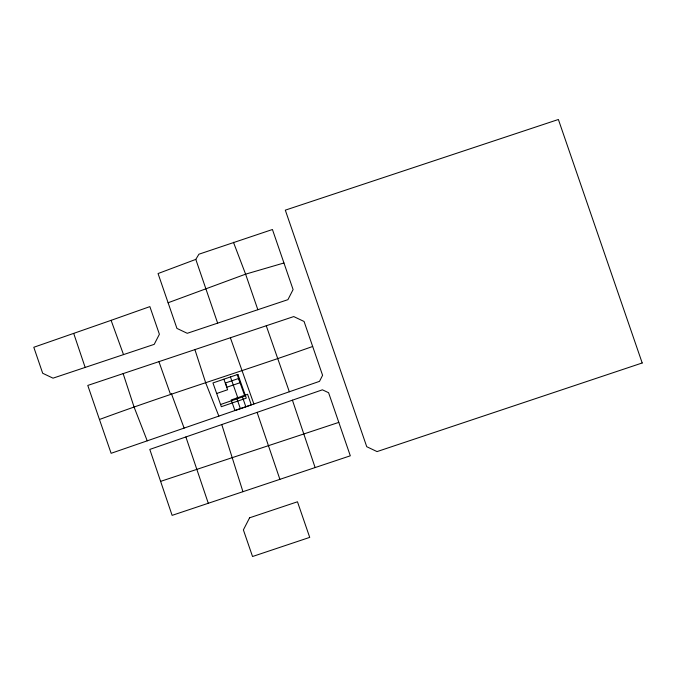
<?xml version="1.0" encoding="UTF-8"?>
<svg xmlns="http://www.w3.org/2000/svg" width="676" height="676" viewBox="0 0 676 676"><rect width="100%" height="100%" fill="white"/><g stroke="black" fill="none" stroke-linecap="round" stroke-linejoin="round"><path stroke-width="1.01" d="M195.803 259.39L198.921 254.21L272.436 229.51L293.097 289.573L287.925 299.662L187.252 333.302L176.935 328.409L158.049 273.552L195.803 259.39L217.647 323.153M168.104 302.755L245.599 274.16L283.945 262.981M99.457 419.492L87.779 385.43L293.747 316.571L304.073 321.48L322.587 375.298L319.52 381.349L111.117 453.3L99.457 419.492C169.946 393.457 241.839 371.53 312.684 346.467M111.101 320.339L149.869 306.617L159.392 334.265L154.213 344.354L53.015 378.163L42.689 373.262L33.8 347.27L111.101 320.339L123.514 354.613M292.421 400.175L322.41 389.815L328.587 392.714L350.312 455.801L172.118 515.365L149.793 449.413L292.421 400.175L315.117 467.564M220.553 404.51L244.813 396.128L237.191 374.648M216.675 393.491L227.601 389.756L223.883 379.202M160.618 481.363L338.82 422.382M218.855 416.103L205.766 383.03L194.899 349.602M147.224 440.828L134.093 407.104L123.142 373.608M233.448 242.245L245.599 274.16L257.852 309.718M171.442 393.753L184.117 428.102M230.372 337.763L253.889 404.011M242.135 396.204L245.853 406.758M230.44 376.954L238.036 398.468M236.668 398.071L240.394 408.625M158.928 361.643L170.42 394.125M266.26 325.764L289.336 391.767M257.108 412.368L279.898 479.343M208.292 503.282L185.875 436.958M73.743 333.547L85.159 367.423M221.779 424.57L242.938 491.689M249.596 517.799L243.385 529.891L252.537 556.509L309.718 537.378L297.474 501.786L249.596 517.799M237.91 374.403L212.948 382.937L221.331 406.699L246.292 398.156L237.91 374.403M238.653 378.467L225.539 382.954L227.026 387.179L240.149 382.684L238.653 378.467M247.602 394.328L231.2 399.947L234.927 410.501L251.32 404.89L247.602 394.328M642.2 362.978L377.047 451.593L366.738 446.701L285.306 210.151L558.384 119.491L642.2 362.978"/></g></svg>
